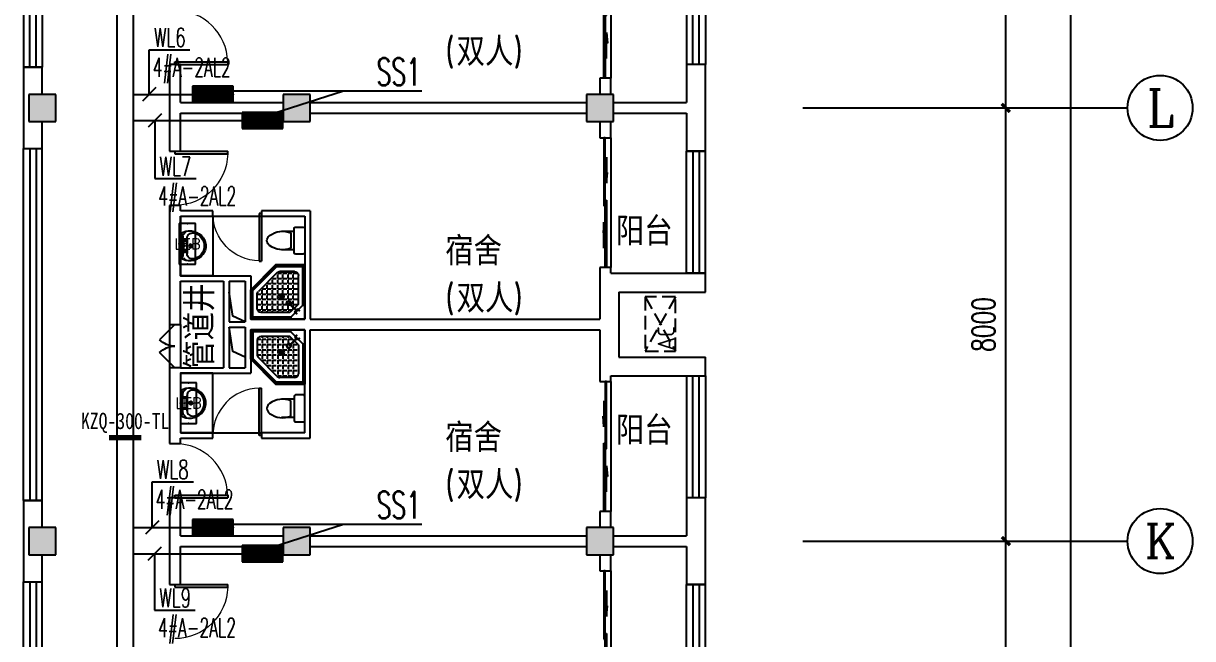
# Model space of a CAD drawing. Extents: x 1725663 to 4653551, y -550461 to 248782.
# Drawn here: x 2154850 to 2176450, y -205471 to -194111 of the extents above; entities that cross this region are included whole.
import ezdxf
from ezdxf.enums import TextEntityAlignment as Align

# ---------------------------------------------------------------- set-up
doc = ezdxf.new("R2010")
doc.units = 0
doc.header["$LTSCALE"] = 1000
doc.linetypes.add('DASH', pattern=[0.35, 0.25, -0.1])
for name, color, linetype in [('0-底图', 7, 'Continuous'), ('AXIS', 3, 'Continuous'), ('AXIS_TEXT', 7, 'Continuous'), ('CABLETRAY', 4, 'Continuous'), ('CLAYER', 7, 'Continuous'), ('COLUMN', 255, 'Continuous'), ('DIM-照明', 3, 'Continuous'), ('DIM-箱柜', 7, 'Continuous'), ('DOOR_FIRE', 4, 'Continuous'), ('EQUIP-箱柜', 3, 'Continuous'), ('PUB_HATCH', 8, 'Continuous'), ('PUB_TEXT', 7, 'Continuous'), ('TEL_TEXT', 7, 'Continuous'), ('WALL', 2, 'Continuous'), ('WINDOW', 4, 'Continuous'), ('WIRE-照明', 6, 'Continuous'), ('抗震支吊架', 2, 'Continuous'), ('洁具', 213, 'Continuous'), ('空调外机', 211, 'Continuous')]:
    doc.layers.add(name, color=color, linetype=linetype)
doc.styles.add('_TCH_AXIS', font='COMPLEX', dxfattribs={"bigfont": 'GBCBIG'})
doc.styles.add('_TEL_DIM', font='SIMPLEX', dxfattribs={"width": 0.8, "height": 3.5, "bigfont": 'HZTXT'})
doc.styles.add('A_DIM_T3', font='SIMPLEX', dxfattribs={"width": 0.7, "bigfont": 'HZ'})
doc.styles.add('COMPLEX', font='COMPLEX')
doc.styles.add('kzcad', font='', dxfattribs={"width": 0.8})
doc.styles.get("Standard").update_dxf_attribs({"font": 'geniso.shx', "bigfont": 'hztxt.shx'})
doc.styles.get('kzcad').set_extended_font_data('SimSun')
doc.dimstyles.new('_TCH_ARCH&&150', dxfattribs={"dimtxt": 420, "dimasz": 150, "dimexe": 375, "dimexo": 450, "dimgap": 202.5, "dimtad": 1, "dimdec": 0, "dimzin": 0, "dimdsep": 46, "dimtxsty": 'A_DIM_T3', "dimblk": 'ARCHTICK', "dimcen": 0.09, "dimclrt": 7, "dimazin": 2, "dimtfac": 1, "dimtdec": 0, "dimtix": 1, "dimtmove": 2, "dimatfit": 3, "dimfxl": 150, "dimtolj": 1, "dimtzin": 0, "dimarcsym": 0})

# ---------------------------------------------------------------- blocks, each defined once
blk = doc.blocks.new('*X490')
at = {"color": 0}
for p, q in [((-250, 33), (-83, 200)), ((-250, 68), (-118, 200)), ((-250, 104), (-154, 200)), ((-250, 139), (-189, 200)), ((-250, 174), (-224, 200)), ((-247, 0), (-47, 200)), ((-212, 0), (-12, 200)), ((-177, 0), (23, 200)), ((-141, 0), (59, 200)), ((-106, 0), (94, 200)), ((-71, 0), (129, 200)), ((-35, 0), (165, 200)), ((0, 0), (200, 200)), ((35, 0), (235, 200)), ((71, 0), (250, 179)), ((106, 0), (250, 144)), ((141, 0), (250, 109)), ((177, 0), (250, 73)), ((212, 0), (250, 38)), ((247, 0), (250, 3))]:
    blk.add_line(p, q, dxfattribs=at)
blk = doc.blocks.new('$equip$00002943')
for p, q in [((-0.75, 0.6), (-0.75, 0)), ((0.75, 0.6), (-0.75, 0.6)), ((0.75, 0), (0.75, 0.6)), ((-0.75, 0), (0.75, 0))]:
    blk.add_line(p, q)
for points, const_width in [([(-0.75, 0.3), (0.75, 0.3)], 0.6), ([(-0.75, 0.6), (-0.75, 0), (0.75, 0), (0.75, 0.6), (-0.75, 0.6), (-0.75, 0)], 0.02)]:
    blk.add_lwpolyline(points, dxfattribs=dict(const_width=const_width))
for p in [(0, 0.6), (-0.75, 0.3), (0, 0), (0.75, 0.3)]:
    blk.add_point(p)
at = {"xscale": 0.00300000000061118, "yscale": 0.00300000000061118, "zscale": 0.00300000000061118}
blk.add_blockref('*X490', (0, 0), dxfattribs=at)
at = {"color": 7, "style": '_TEL_DIM', "flags": 1}
for tag in ['A', 'REMARK']:
    blk.add_attdef(tag, text='', height=0.00002, dxfattribs=at).set_placement((0, 0), align=Align.MIDDLE_CENTER)
blk = doc.blocks.new('$equip$00002908')
for p, q in [((0.75, 0.6), (-0.75, 0.6)), ((-0.75, 0.6), (-0.75, 0)), ((0.75, 0), (0.75, 0.6)), ((-0.75, 0), (0.75, 0))]:
    blk.add_line(p, q)
at = {"const_width": 0.04}
blk.add_lwpolyline([(-0.75, 0.6), (-0.75, 0), (0.75, 0), (0.75, 0.6), (-0.75, 0.6), (-0.75, 0)], dxfattribs=at)
for p in [(0, 0.6), (-0.75, 0.3), (0, 0), (0.75, 0.3)]:
    blk.add_point(p)
at = {"color": 7, "style": '_TEL_DIM'}
blk.add_attdef('$TEXT$', text='', height=0.4, dxfattribs=at).set_placement((0, 0.3), align=Align.MIDDLE_CENTER)
at = {"color": 7, "style": '_TEL_DIM', "flags": 1}
for tag in ['A', 'REMARK']:
    blk.add_attdef(tag, text='', height=0.00002, dxfattribs=at).set_placement((0, 0), align=Align.MIDDLE_CENTER)
blk = doc.blocks.new('_ArchTick')
at = {"color": 0, "linetype": 'ByBlock', "const_width": 0.4}
blk.add_lwpolyline([(-0.5, -0.5), (0.5, 0.5)], dxfattribs=at)
blk = doc.blocks.new('*D874')
at = {"layer": 'AXIS', "color": 0, "lineweight": -2, "transparency": 16777216}
for p, q in [((1606457, -86738), (1611332, -86738)), ((1610957, -166338), (1610957, -86738)), ((1606457, -166338), (1611332, -166338))]:
    blk.add_line(p, q, dxfattribs=at)
at = {"layer": 'Defpoints', "color": 0, "transparency": 16777216}
for p in [(1606007, -86738), (1610957, -86738), (1606007, -166338)]:
    blk.add_point(p, dxfattribs=at)
at = {"layer": 'AXIS', "color": 0, "lineweight": -2, "transparency": 16777216, "xscale": 150, "yscale": 150, "zscale": 150}
for p, rotation in [((1610957, -86738), 90), ((1610957, -166338), 270)]:
    blk.add_blockref('_ArchTick', p, dxfattribs=dict(at, rotation=rotation))
at = {"layer": 'AXIS', "color": 7, "transparency": 16777216, "insert": (1610544, -126538), "char_height": 420, "attachment_point": 5, "rotation": 90, "style": 'A_DIM_T3'}
blk.add_mtext('\\A1;79600', dxfattribs=at)
blk = doc.blocks.new('*D882')
at = {"layer": 'AXIS', "color": 0, "lineweight": -2, "transparency": 16777216}
for p, q in [((1606457, -122538), (1610132, -122538)), ((1609757, -130538), (1609757, -122538)), ((1606457, -130538), (1610132, -130538))]:
    blk.add_line(p, q, dxfattribs=at)
at = {"layer": 'Defpoints', "color": 0, "transparency": 16777216}
for p in [(1606007, -122538), (1609757, -122538), (1606007, -130538)]:
    blk.add_point(p, dxfattribs=at)
at = {"layer": 'AXIS', "color": 0, "lineweight": -2, "transparency": 16777216, "xscale": 150, "yscale": 150, "zscale": 150}
for p, rotation in [((1609757, -122538), 90), ((1609757, -130538), 270)]:
    blk.add_blockref('_ArchTick', p, dxfattribs=dict(at, rotation=rotation))
at = {"layer": 'AXIS', "color": 7, "transparency": 16777216, "insert": (1609344, -126538), "char_height": 420, "attachment_point": 5, "rotation": 90, "style": 'A_DIM_T3'}
blk.add_mtext('\\A1;8000', dxfattribs=at)
blk = doc.blocks.new('*D883')
at = {"layer": 'AXIS', "color": 0, "lineweight": -2, "transparency": 16777216}
for p, q in [((1606457, -114538), (1610132, -114538)), ((1609757, -122538), (1609757, -114538)), ((1606457, -122538), (1610132, -122538))]:
    blk.add_line(p, q, dxfattribs=at)
at = {"layer": 'Defpoints', "color": 0, "transparency": 16777216}
for p in [(1606007, -114538), (1609757, -114538), (1606007, -122538)]:
    blk.add_point(p, dxfattribs=at)
at = {"layer": 'AXIS', "color": 0, "lineweight": -2, "transparency": 16777216, "xscale": 150, "yscale": 150, "zscale": 150}
for p, rotation in [((1609757, -114538), 90), ((1609757, -122538), 270)]:
    blk.add_blockref('_ArchTick', p, dxfattribs=dict(at, rotation=rotation))
at = {"layer": 'AXIS', "color": 7, "transparency": 16777216, "insert": (1609344, -118538), "char_height": 420, "attachment_point": 5, "rotation": 90, "style": 'A_DIM_T3'}
blk.add_mtext('\\A1;8000', dxfattribs=at)
blk = doc.blocks.new('*D884')
at = {"layer": 'AXIS', "color": 0, "lineweight": -2, "transparency": 16777216}
for p, q in [((1606457, -106538), (1610132, -106538)), ((1609757, -114538), (1609757, -106538)), ((1606457, -114538), (1610132, -114538))]:
    blk.add_line(p, q, dxfattribs=at)
at = {"layer": 'Defpoints', "color": 0, "transparency": 16777216}
for p in [(1606007, -106538), (1609757, -106538), (1606007, -114538)]:
    blk.add_point(p, dxfattribs=at)
at = {"layer": 'AXIS', "color": 0, "lineweight": -2, "transparency": 16777216, "xscale": 150, "yscale": 150, "zscale": 150}
for p, rotation in [((1609757, -106538), 90), ((1609757, -114538), 270)]:
    blk.add_blockref('_ArchTick', p, dxfattribs=dict(at, rotation=rotation))
at = {"layer": 'AXIS', "color": 7, "transparency": 16777216, "insert": (1609344, -110538), "char_height": 420, "attachment_point": 5, "rotation": 90, "style": 'A_DIM_T3'}
blk.add_mtext('\\A1;8000', dxfattribs=at)
blk = doc.blocks.new('*D938')
at = {"layer": 'AXIS', "color": 0, "lineweight": -2, "transparency": 16777216}
for p, q in [((1606457, -86738), (1611332, -86738)), ((1610957, -166338), (1610957, -86738)), ((1606457, -166338), (1611332, -166338))]:
    blk.add_line(p, q, dxfattribs=at)
at = {"layer": 'Defpoints', "color": 0, "transparency": 16777216}
for p in [(1606007, -86738), (1610957, -86738), (1606007, -166338)]:
    blk.add_point(p, dxfattribs=at)
at = {"layer": 'AXIS', "color": 0, "lineweight": -2, "transparency": 16777216, "xscale": 150, "yscale": 150, "zscale": 150}
for p, rotation in [((1610957, -86738), 90), ((1610957, -166338), 270)]:
    blk.add_blockref('_ArchTick', p, dxfattribs=dict(at, rotation=rotation))
at = {"layer": 'AXIS', "color": 7, "transparency": 16777216, "insert": (1610544, -126538), "char_height": 420, "attachment_point": 5, "rotation": 90, "style": 'A_DIM_T3'}
blk.add_mtext('\\A1;79600', dxfattribs=at)
blk = doc.blocks.new('*D946')
at = {"layer": 'AXIS', "color": 0, "lineweight": -2, "transparency": 16777216}
for p, q in [((1606457, -122538), (1610132, -122538)), ((1609757, -130538), (1609757, -122538)), ((1606457, -130538), (1610132, -130538))]:
    blk.add_line(p, q, dxfattribs=at)
at = {"layer": 'Defpoints', "color": 0, "transparency": 16777216}
for p in [(1606007, -122538), (1609757, -122538), (1606007, -130538)]:
    blk.add_point(p, dxfattribs=at)
at = {"layer": 'AXIS', "color": 0, "lineweight": -2, "transparency": 16777216, "xscale": 150, "yscale": 150, "zscale": 150}
for p, rotation in [((1609757, -122538), 90), ((1609757, -130538), 270)]:
    blk.add_blockref('_ArchTick', p, dxfattribs=dict(at, rotation=rotation))
at = {"layer": 'AXIS', "color": 7, "transparency": 16777216, "insert": (1609344, -126538), "char_height": 420, "attachment_point": 5, "rotation": 90, "style": 'A_DIM_T3'}
blk.add_mtext('\\A1;8000', dxfattribs=at)
blk = doc.blocks.new('*D947')
at = {"layer": 'AXIS', "color": 0, "lineweight": -2, "transparency": 16777216}
for p, q in [((1606457, -114538), (1610132, -114538)), ((1609757, -122538), (1609757, -114538)), ((1606457, -122538), (1610132, -122538))]:
    blk.add_line(p, q, dxfattribs=at)
at = {"layer": 'Defpoints', "color": 0, "transparency": 16777216}
for p in [(1606007, -114538), (1609757, -114538), (1606007, -122538)]:
    blk.add_point(p, dxfattribs=at)
at = {"layer": 'AXIS', "color": 0, "lineweight": -2, "transparency": 16777216, "xscale": 150, "yscale": 150, "zscale": 150}
for p, rotation in [((1609757, -114538), 90), ((1609757, -122538), 270)]:
    blk.add_blockref('_ArchTick', p, dxfattribs=dict(at, rotation=rotation))
at = {"layer": 'AXIS', "color": 7, "transparency": 16777216, "insert": (1609344, -118538), "char_height": 420, "attachment_point": 5, "rotation": 90, "style": 'A_DIM_T3'}
blk.add_mtext('\\A1;8000', dxfattribs=at)
blk = doc.blocks.new('*D948')
at = {"layer": 'AXIS', "color": 0, "lineweight": -2, "transparency": 16777216}
for p, q in [((1606457, -106538), (1610132, -106538)), ((1609757, -114538), (1609757, -106538)), ((1606457, -114538), (1610132, -114538))]:
    blk.add_line(p, q, dxfattribs=at)
at = {"layer": 'Defpoints', "color": 0, "transparency": 16777216}
for p in [(1606007, -106538), (1609757, -106538), (1606007, -114538)]:
    blk.add_point(p, dxfattribs=at)
at = {"layer": 'AXIS', "color": 0, "lineweight": -2, "transparency": 16777216, "xscale": 150, "yscale": 150, "zscale": 150}
for p, rotation in [((1609757, -106538), 90), ((1609757, -114538), 270)]:
    blk.add_blockref('_ArchTick', p, dxfattribs=dict(at, rotation=rotation))
at = {"layer": 'AXIS', "color": 7, "transparency": 16777216, "insert": (1609344, -110538), "char_height": 420, "attachment_point": 5, "rotation": 90, "style": 'A_DIM_T3'}
blk.add_mtext('\\A1;8000', dxfattribs=at)
blk = doc.blocks.new('_AXISO')
blk.add_circle((0, 0), 0.5)
at = {"layer": 'AXIS_TEXT', "style": 'COMPLEX', "width": 1.041667}
blk.add_attdef('A', text='', height=0.56, dxfattribs=at).set_placement((-0.25, -0.28), (0.25, -0.28), align=Align.FIT)
blk = doc.blocks.new('*D1002')
at = {"layer": 'AXIS', "color": 0, "lineweight": -2, "transparency": 16777216}
for p, q in [((1606457, -86738), (1611332, -86738)), ((1610957, -166338), (1610957, -86738)), ((1606457, -166338), (1611332, -166338))]:
    blk.add_line(p, q, dxfattribs=at)
at = {"layer": 'Defpoints', "color": 0, "transparency": 16777216}
for p in [(1606007, -86738), (1610957, -86738), (1606007, -166338)]:
    blk.add_point(p, dxfattribs=at)
at = {"layer": 'AXIS', "color": 0, "lineweight": -2, "transparency": 16777216, "xscale": 150, "yscale": 150, "zscale": 150}
for p, rotation in [((1610957, -86738), 90), ((1610957, -166338), 270)]:
    blk.add_blockref('_ArchTick', p, dxfattribs=dict(at, rotation=rotation))
at = {"layer": 'AXIS', "color": 7, "transparency": 16777216, "insert": (1610544, -126538), "char_height": 420, "attachment_point": 5, "rotation": 90, "style": 'A_DIM_T3'}
blk.add_mtext('\\A1;79600', dxfattribs=at)
blk = doc.blocks.new('*D1010')
at = {"layer": 'AXIS', "color": 0, "lineweight": -2, "transparency": 16777216}
for p, q in [((1606457, -122538), (1610132, -122538)), ((1609757, -130538), (1609757, -122538)), ((1606457, -130538), (1610132, -130538))]:
    blk.add_line(p, q, dxfattribs=at)
at = {"layer": 'Defpoints', "color": 0, "transparency": 16777216}
for p in [(1606007, -122538), (1609757, -122538), (1606007, -130538)]:
    blk.add_point(p, dxfattribs=at)
at = {"layer": 'AXIS', "color": 0, "lineweight": -2, "transparency": 16777216, "xscale": 150, "yscale": 150, "zscale": 150}
for p, rotation in [((1609757, -122538), 90), ((1609757, -130538), 270)]:
    blk.add_blockref('_ArchTick', p, dxfattribs=dict(at, rotation=rotation))
at = {"layer": 'AXIS', "color": 7, "transparency": 16777216, "insert": (1609344, -126538), "char_height": 420, "attachment_point": 5, "rotation": 90, "style": 'A_DIM_T3'}
blk.add_mtext('\\A1;8000', dxfattribs=at)
blk = doc.blocks.new('*D1011')
at = {"layer": 'AXIS', "color": 0, "lineweight": -2, "transparency": 16777216}
for p, q in [((1606457, -114538), (1610132, -114538)), ((1609757, -122538), (1609757, -114538)), ((1606457, -122538), (1610132, -122538))]:
    blk.add_line(p, q, dxfattribs=at)
at = {"layer": 'Defpoints', "color": 0, "transparency": 16777216}
for p in [(1606007, -114538), (1609757, -114538), (1606007, -122538)]:
    blk.add_point(p, dxfattribs=at)
at = {"layer": 'AXIS', "color": 0, "lineweight": -2, "transparency": 16777216, "xscale": 150, "yscale": 150, "zscale": 150}
for p, rotation in [((1609757, -114538), 90), ((1609757, -122538), 270)]:
    blk.add_blockref('_ArchTick', p, dxfattribs=dict(at, rotation=rotation))
at = {"layer": 'AXIS', "color": 7, "transparency": 16777216, "insert": (1609344, -118538), "char_height": 420, "attachment_point": 5, "rotation": 90, "style": 'A_DIM_T3'}
blk.add_mtext('\\A1;8000', dxfattribs=at)
blk = doc.blocks.new('*D1012')
at = {"layer": 'AXIS', "color": 0, "lineweight": -2, "transparency": 16777216}
for p, q in [((1606457, -106538), (1610132, -106538)), ((1609757, -114538), (1609757, -106538)), ((1606457, -114538), (1610132, -114538))]:
    blk.add_line(p, q, dxfattribs=at)
at = {"layer": 'Defpoints', "color": 0, "transparency": 16777216}
for p in [(1606007, -106538), (1609757, -106538), (1606007, -114538)]:
    blk.add_point(p, dxfattribs=at)
at = {"layer": 'AXIS', "color": 0, "lineweight": -2, "transparency": 16777216, "xscale": 150, "yscale": 150, "zscale": 150}
for p, rotation in [((1609757, -106538), 90), ((1609757, -114538), 270)]:
    blk.add_blockref('_ArchTick', p, dxfattribs=dict(at, rotation=rotation))
at = {"layer": 'AXIS', "color": 7, "transparency": 16777216, "insert": (1609344, -110538), "char_height": 420, "attachment_point": 5, "rotation": 90, "style": 'A_DIM_T3'}
blk.add_mtext('\\A1;8000', dxfattribs=at)
blk = doc.blocks.new('1F平面-CAD导入_dwg_Drawing4_t3_dwg_$plan$00001613-474159-1F-927810-1F')
at = {"layer": '洁具'}
for p, q in [((-30, 250), (-170, 250)), ((-200, 170), (-430, 170)), ((-260, -140), (-260, 140)), ((-200, -170), (-200, -220)), ((-170, -250), (-30, -250))]:
    blk.add_line(p, q, dxfattribs=at)
for points in [[(-200, 220), (-200, 170), (-200, -170), (-430, -170)], [(0, -220), (0, 220)]]:
    blk.add_lwpolyline(points, dxfattribs=at)
for centre, radius, start, end in [((-170, 220), 30, 90, 180), ((-30, 220), 30, 0, 90), ((-590, 0), 110, 123.4509, 236.5491), ((-413, -227), 398, 67.4505, 126.6381), ((-413, 227), 398, 233.3619, 292.5495), ((-170, -220), 30, 180, 270), ((-30, -220), 30, 270, 0)]:
    blk.add_arc(centre, radius, start, end, dxfattribs=at)
blk = doc.blocks.new('$lvtry$00000169')
at = {"color": 0}
for p, q in [((259, -36), (259, 0)), ((259, -36), (36, -259)), ((276, -120), (120, -276)), ((144, -151), (291, -298)), ((151, -144), (298, -291)), ((183, -213), (205, -213)), ((220, -213), (243, -213)), ((259, -24), (976, -24)), ((259, -36), (964, -36)), ((270, -213), (270, -143)), ((270, -213), (340, -213)), ((276, -120), (808, -120)), ((366, -213), (366, -143)), ((366, -213), (436, -213)), ((462, -213), (462, -143)), ((462, -213), (532, -213)), ((558, -213), (558, -143)), ((558, -213), (628, -213)), ((655, -213), (655, -143)), ((655, -213), (725, -213)), ((751, -213), (751, -143)), ((751, -213), (821, -213)), ((847, -213), (847, -143)), ((847, -213), (880, -213)), ((880, -192), (880, -460)), ((964, -36), (976, -24)), ((964, -36), (964, -525)), ((976, -24), (976, -530)), ((36, -259), (0, -259)), ((24, -259), (24, -976)), ((36, -259), (36, -964)), ((120, -276), (120, -808)), ((120, -309), (147, -309)), ((120, -405), (147, -405)), ((173, -309), (173, -239)), ((173, -309), (243, -309)), ((173, -405), (173, -335)), ((173, -405), (243, -405)), ((173, -501), (173, -431)), ((270, -263), (270, -239)), ((270, -405), (270, -335)), ((270, -405), (340, -405)), ((270, -501), (270, -431)), ((334, -309), (340, -309)), ((366, -309), (366, -239)), ((366, -309), (436, -309)), ((366, -405), (366, -335)), ((366, -405), (379, -405)), ((366, -501), (366, -431)), ((462, -309), (462, -239)), ((462, -309), (532, -309)), ((462, -405), (462, -335)), ((462, -405), (532, -405)), ((462, -501), (462, -431)), ((558, -309), (558, -239)), ((558, -309), (628, -309)), ((558, -405), (558, -335)), ((558, -405), (628, -405)), ((558, -501), (558, -431)), ((655, -309), (655, -239)), ((655, -309), (725, -309)), ((655, -405), (655, -335)), ((655, -405), (725, -405)), ((655, -501), (655, -431)), ((751, -309), (751, -239)), ((751, -309), (821, -309)), ((751, -405), (751, -335)), ((751, -405), (821, -405)), ((751, -501), (751, -431)), ((847, -309), (847, -239)), ((847, -309), (880, -309)), ((847, -405), (847, -335)), ((847, -405), (880, -405)), ((847, -501), (847, -431)), ((120, -501), (147, -501)), ((120, -598), (147, -598)), ((173, -501), (243, -501)), ((173, -598), (173, -528)), ((173, -598), (243, -598)), ((173, -694), (173, -624)), ((270, -501), (340, -501)), ((270, -598), (270, -528)), ((270, -598), (340, -598)), ((270, -694), (270, -624)), ((366, -501), (436, -501)), ((366, -598), (366, -528)), ((366, -598), (436, -598)), ((366, -694), (366, -624)), ((462, -501), (532, -501)), ((462, -598), (462, -528)), ((462, -598), (532, -598)), ((462, -694), (462, -624)), ((859, -511), (511, -859)), ((964, -525), (525, -964)), ((976, -530), (530, -976)), ((558, -501), (628, -501)), ((558, -598), (558, -528)), ((558, -598), (628, -598)), ((558, -694), (558, -624)), ((655, -501), (725, -501)), ((655, -598), (655, -528)), ((655, -598), (725, -598)), ((655, -694), (655, -624)), ((751, -501), (821, -501)), ((751, -598), (751, -528)), ((751, -598), (773, -598)), ((847, -501), (867, -501)), ((964, -525), (976, -530)), ((120, -694), (147, -694)), ((120, -790), (147, -790)), ((173, -694), (243, -694)), ((173, -790), (173, -720)), ((173, -790), (243, -790)), ((173, -878), (173, -816)), ((270, -694), (340, -694)), ((270, -790), (270, -720)), ((270, -790), (340, -790)), ((270, -880), (270, -816)), ((366, -694), (436, -694)), ((366, -790), (366, -720)), ((366, -790), (436, -790)), ((366, -880), (366, -816)), ((462, -694), (532, -694)), ((462, -790), (462, -720)), ((462, -790), (532, -790)), ((462, -880), (462, -816)), ((558, -694), (628, -694)), ((558, -790), (558, -720)), ((558, -790), (580, -790)), ((655, -694), (676, -694)), ((36, -964), (24, -976)), ((24, -976), (530, -976)), ((36, -964), (525, -964)), ((192, -880), (460, -880)), ((525, -964), (530, -976))]:
    blk.add_line(p, q, dxfattribs=at)
blk.add_lwpolyline([(0, 0), (0, -1000), (540, -1000), (1000, -540), (1000, 0)], close=True)
for points in [[(0, 0), (0, -1000)], [(0, 0), (1000, 0)], [(1000, 0), (1000, -540)], [(136, -190), (148, -178), (132, -162), (121, -174)], [(190, -136), (178, -148), (162, -132), (174, -121)], [(1000, -540), (540, -1000)], [(0, -1000), (540, -1000)]]:
    blk.add_lwpolyline(points, close=True, dxfattribs=at)
for radius in [43.8, 31.1]:
    blk.add_circle((416, -428), radius, dxfattribs=at)
for centre, radius, start, end in [((808, -192), 72, 0, 90), ((296, -296), 40.6, 142.583, 128.4197), ((296, -296), 28.6, 145.828, 125.6599), ((808, -460), 72, 315, 0), ((192, -808), 72, 180, 270), ((460, -808), 72, 270, 315)]:
    blk.add_arc(centre, radius, start, end, dxfattribs=at)
for p in [(103, -156, 0), (156, -102, 0), (416, -428, 0)]:
    blk.add_point(p, dxfattribs=at)
blk = doc.blocks.new('$lvtry$00000178')
at = {"color": 0}
for p, q in [((-238, 0), (238, 0)), ((-214, -36), (-272, -91)), ((-180, -23), (180, -23)), ((-142, -105), (140, -105)), ((140, -105), (-142, -105)), ((216, -37), (268, -91))]:
    blk.add_line(p, q, dxfattribs=at)
blk.add_lwpolyline([(-104, -430, 0.224698), (110, -425, 0.348046), (269, -79), (239, 0), (-241, 0), (-271, -79, 0.356844)], format="xyb", close=True, dxfattribs=at)
for centre, radius in [((-100, -65), 16.3), ((1, -172), 31.6), ((100, -65), 16.3)]:
    blk.add_circle(centre, radius, dxfattribs=at)
at = {"color": 0, "lineweight": 13}
blk.add_circle((1, -172), 23, dxfattribs=at)
at = {"color": 0}
for centre, radius, start, end in [((-142, -205), 100, 90, 190.5602), ((-180, -73), 50, 90, 133.181), ((140, -205), 100, 349.4398, 90), ((180, -73), 50, 44.5607, 90), ((-1, -179), 243, 190.5602, 349.4398)]:
    blk.add_arc(centre, radius, start, end, dxfattribs=at)
for p in [(0, -65), (1, -172)]:
    blk.add_point(p, dxfattribs=at)
blk = doc.blocks.new('A$C70365C93')
at = {"layer": '洁具'}
blk.add_lwpolyline([(-1900, 2300), (-1900, 1700), (-800, 1700), (-800, 2300)], close=True, dxfattribs=at)
blk.add_blockref('$lvtry$00000178', (-1350, 2280), dxfattribs=at)
at = {"layer": '洁具', "rotation": 180}
blk.add_blockref('$lvtry$00000169', (0, 0), dxfattribs=at)
at = {"layer": '洁具', "extrusion": (0, 0, -1), "xscale": -1, "zscale": -1, "rotation": 90}
blk.add_blockref('1F平面-CAD导入_dwg_Drawing4_t3_dwg_$plan$00001613-474159-1F-927810-1F', (1450, 0), dxfattribs=at)
blk = doc.blocks.new('A$Cf5a72a1b')
at = {"layer": '空调外机', "linetype": 'DASH'}
for p, q in [((1000, 563), (0, 0)), ((1000, 0), (0, 563))]:
    blk.add_line(p, q, dxfattribs=at)
blk.add_lwpolyline([(1000, 563), (0, 563), (0, 0), (1000, 0)], close=True, dxfattribs=at)
at = {"layer": 'PUB_TEXT'}
blk.add_text('AC', height=315, dxfattribs=at).set_placement((5, 18))
blk = doc.blocks.new('$TCHSYS$WIN2D')
for p, q in [((-0.5, 0.5), (0.5, 0.5)), ((-0.5, 0.5), (-0.5, -0.5)), ((0.5, 0.5), (0.5, -0.5)), ((0.5, 0.1667), (-0.5, 0.1667)), ((0.5, -0.1667), (-0.5, -0.1667)), ((-0.5, -0.5), (0.5, -0.5))]:
    blk.add_line(p, q)
blk = doc.blocks.new('$DorLib2D$00000131')
at = {"color": 0, "linetype": 'Continuous'}
for p, q in [((0.15, 0.125), (0.2319, 0.1973)), ((0.2319, 0.1973), (0.2319, 0.125)), ((-0.5, 0.125), (-0.5, 0)), ((0.0192, 0.125), (-0.5, 0.125)), ((0.0192, 0), (0.0192, 0.125)), ((0.35, 0.125), (0.15, 0.125)), ((-0.5, 0), (0.0192, 0)), ((-0.024, 0), (0.5, 0)), ((-0.024, -0.125), (-0.024, 0)), ((0.5, 0), (0.5, -0.125)), ((-0.35, -0.125), (-0.15, -0.125)), ((-0.2319, -0.1973), (-0.2319, -0.125)), ((-0.15, -0.125), (-0.2319, -0.1973)), ((0.5, -0.125), (-0.024, -0.125))]:
    blk.add_line(p, q, dxfattribs=at)
blk = doc.blocks.new('$WINLIB2D$00000001')
at = {"color": 0}
for points in [[(-0.5, 0.5), (-0.5, -0.5)], [(-0.5, 0.5), (0.5, 0.5)], [(0.5, -0.5), (0.5, 0.5)], [(0.5, 0.1667), (-0.5, 0.1667)], [(0.5, -0.1667), (-0.5, -0.1667)], [(-0.5, -0.5), (0.5, -0.5)]]:
    blk.add_lwpolyline(points, dxfattribs=at)
blk = doc.blocks.new('$DorLib2D$00000116')
at = {"color": 0}
for p, q in [((-0.5, 0), (-0.146, 0.354)), ((0.5, 0), (0.146, 0.354))]:
    blk.add_line(p, q, dxfattribs=at)
for centre, start, end in [((-0.5, 0), 0, 45), ((0.5, 0), 135, 180)]:
    blk.add_arc(centre, 0.5, start, end, dxfattribs=at)
blk = doc.blocks.new('$DorLib2D$00000001')
for p, q in [((0.45, 0.975), (0.5, 0.975)), ((0.45, 0), (0.45, 0.975)), ((0.5, 0), (0.5, 0.975)), ((0.5, 0), (0.45, 0))]:
    blk.add_line(p, q)
at = {"lineweight": 13}
blk.add_arc((0.475, 0), 0.975, 91.4693, 180, dxfattribs=at)
blk = doc.blocks.new('ghgd')
at = {"layer": 'PUB_HATCH'}
for points in [[(1591707, -114287.8), (1591707, -114787.8), (1592207, -114787.8), (1592207, -114287.8)], [(1596407, -114287.8), (1596407, -114787.8), (1596907, -114787.8), (1596907, -114287.8)], [(1602007, -114287.8), (1602007, -114787.8), (1602507, -114787.8), (1602507, -114287.8)], [(1591707, -122287.8), (1591707, -122787.8), (1592207, -122787.8), (1592207, -122287.8)], [(1596407, -122287.8), (1596407, -122787.8), (1596907, -122787.8), (1596907, -122287.8)], [(1602007, -122287.8), (1602007, -122787.8), (1602507, -122787.8), (1602507, -122287.8)]]:
    blk.add_hatch(color=256, dxfattribs=at).paths.add_polyline_path(points)
for points in [[(1595707, -118487.8), (1595476.7, -118384.2), (1595407, -117937.8)], [(1595707, -119137.8), (1595476.7, -119034.2), (1595407, -118587.8)]]:
    blk.add_lwpolyline(points)
at = {"layer": 'AXIS'}
for p, q in [((1606007, -114537.8), (1612007, -114537.8)), ((1606007, -122537.8), (1612007, -122537.8))]:
    blk.add_line(p, q, dxfattribs=at)
at = {"layer": 'COLUMN'}
for p, q in [((1591707, -114287.8), (1591707, -114787.8)), ((1592207, -114287.8), (1591707, -114287.8)), ((1592207, -114787.8), (1592207, -114287.8)), ((1596407, -114287.8), (1596407, -114787.8)), ((1596907, -114287.8), (1596407, -114287.8)), ((1596907, -114787.8), (1596907, -114287.8)), ((1602007, -114287.8), (1602007, -114787.8)), ((1602507, -114287.8), (1602007, -114287.8)), ((1602507, -114787.8), (1602507, -114287.8)), ((1591707, -114787.8), (1592207, -114787.8)), ((1596407, -114787.8), (1596907, -114787.8)), ((1602007, -114787.8), (1602507, -114787.8)), ((1591707, -122287.8), (1591707, -122787.8)), ((1592207, -122287.8), (1591707, -122287.8)), ((1592207, -122787.8), (1592207, -122287.8)), ((1596407, -122287.8), (1596407, -122787.8)), ((1596907, -122287.8), (1596407, -122287.8)), ((1596907, -122787.8), (1596907, -122287.8)), ((1602007, -122287.8), (1602007, -122787.8)), ((1602507, -122287.8), (1602007, -122287.8)), ((1602507, -122787.8), (1602507, -122287.8)), ((1591707, -122787.8), (1592207, -122787.8)), ((1596407, -122787.8), (1596907, -122787.8)), ((1602007, -122787.8), (1602507, -122787.8))]:
    blk.add_line(p, q, dxfattribs=at)
at = {"layer": 'DOOR_FIRE'}
for p, q in [((1594307, -118537.8), (1594307, -119337.8)), ((1594507, -118537.8), (1594507, -119337.8))]:
    blk.add_line(p, q, dxfattribs=at)
at = {"layer": 'WALL'}
for p, q in [((1591957, -113787.8), (1591607, -113787.8)), ((1591607, -113787.8), (1591607, -114537.8)), ((1591957, -114287.8), (1591957, -113787.8)), ((1594507, -113737.8), (1594307, -113737.8)), ((1594307, -113737.8), (1594307, -114537.8)), ((1594507, -114437.8), (1594507, -113737.8)), ((1604207, -113737.8), (1603857, -113737.8)), ((1603857, -113737.8), (1603857, -114437.8)), ((1604207, -114537.8), (1604207, -113737.8)), ((1602457, -113987.8), (1602257, -113987.8)), ((1602257, -113987.8), (1602257, -114287.8)), ((1602457, -114287.8), (1602457, -113987.8)), ((1594507, -114437.8), (1596407, -114437.8)), ((1596907, -114437.8), (1602007, -114437.8)), ((1602507, -114437.8), (1603857, -114437.8)), ((1591607, -114537.8), (1591607, -115287.8)), ((1594307, -114537.8), (1594307, -115337.8)), ((1594507, -115337.8), (1594507, -114637.8)), ((1594507, -114637.8), (1596407, -114637.8)), ((1596907, -114637.8), (1602007, -114637.8)), ((1602507, -114637.8), (1603857, -114637.8)), ((1603857, -114637.8), (1603857, -115337.8)), ((1604207, -115337.8), (1604207, -114537.8)), ((1591957, -115287.8), (1591957, -114787.8)), ((1602257, -114787.8), (1602257, -115087.8)), ((1602457, -115087.8), (1602457, -114787.8)), ((1602257, -115087.8), (1602457, -115087.8)), ((1591607, -115287.8), (1591957, -115287.8)), ((1594307, -115337.8), (1594507, -115337.8)), ((1603857, -115337.8), (1604207, -115337.8)), ((1594507, -116337.8), (1594307, -116337.8)), ((1594307, -116337.8), (1594307, -116437.8)), ((1594507, -116437.8), (1594507, -116337.8)), ((1594307, -116437.8), (1594307, -117637.8)), ((1595107, -116437.8), (1594507, -116437.8)), ((1594507, -116537.8), (1594507, -117637.8)), ((1594507, -116537.8), (1595107, -116537.8)), ((1595107, -116537.8), (1595107, -116437.8)), ((1596907, -116437.8), (1596007, -116437.8)), ((1596007, -116437.8), (1596007, -116537.8)), ((1596007, -116537.8), (1596807, -116537.8)), ((1596807, -116537.8), (1596807, -118437.8)), ((1596907, -116437.8), (1596907, -118437.8)), ((1602457, -117487.8), (1602257, -117487.8)), ((1602257, -117487.8), (1602257, -117837.8)), ((1602457, -117587.8), (1602457, -117487.8)), ((1594307, -117637.8), (1594307, -118537.8)), ((1594507, -117637.8), (1595307, -117637.8)), ((1595307, -117637.8), (1595807, -117637.8)), ((1595807, -117637.8), (1595807, -118437.8)), ((1602457, -117587.8), (1603857, -117587.8)), ((1604207, -117587.8), (1603857, -117587.8)), ((1604207, -117937.8), (1604207, -117587.8)), ((1594507, -118537.8), (1594507, -117737.8)), ((1594507, -117737.8), (1595307, -117737.8)), ((1595307, -117737.8), (1595307, -118537.8)), ((1595407, -117737.8), (1595707, -117737.8)), ((1595407, -117737.8), (1595407, -118487.8)), ((1595707, -117737.8), (1595707, -118487.8)), ((1602257, -117837.8), (1602257, -118437.8)), ((1602607, -117937.8), (1602607, -118537.8)), ((1602607, -117937.8), (1604207, -117937.8)), ((1594307, -118537.8), (1594507, -118537.8)), ((1595307, -118537.8), (1595307, -119337.8)), ((1595407, -118487.8), (1595707, -118487.8)), ((1595807, -118437.8), (1596807, -118437.8)), ((1596907, -118437.8), (1602257, -118437.8)), ((1602607, -118537.8), (1602607, -119137.8)), ((1595407, -118587.8), (1595407, -119337.8)), ((1595407, -118587.8), (1595707, -118587.8)), ((1595707, -118587.8), (1595707, -119337.8)), ((1595807, -118637.8), (1595807, -119437.8)), ((1595807, -118637.8), (1596807, -118637.8)), ((1596807, -120537.8), (1596807, -118637.8)), ((1596907, -120637.8), (1596907, -118637.8)), ((1596907, -118637.8), (1602257, -118637.8)), ((1602257, -118637.8), (1602257, -119237.8)), ((1602607, -119137.8), (1604207, -119137.8)), ((1604207, -119487.8), (1604207, -119137.8)), ((1594507, -119337.8), (1594307, -119337.8)), ((1594307, -119337.8), (1594307, -119437.8)), ((1594307, -119437.8), (1594307, -120637.8)), ((1594507, -119337.8), (1595307, -119337.8)), ((1594507, -119437.8), (1594507, -120537.8)), ((1594507, -119437.8), (1595307, -119437.8)), ((1595307, -119437.8), (1595807, -119437.8)), ((1595407, -119337.8), (1595707, -119337.8)), ((1602257, -119237.8), (1602257, -119587.8)), ((1602257, -119587.8), (1602457, -119587.8)), ((1602457, -119587.8), (1602457, -119487.8)), ((1602457, -119487.8), (1603857, -119487.8)), ((1603857, -119487.8), (1604207, -119487.8)), ((1594307, -120637.8), (1594307, -120737.8)), ((1594307, -120737.8), (1594507, -120737.8)), ((1595107, -120537.8), (1594507, -120537.8)), ((1594507, -120637.8), (1595107, -120637.8)), ((1594507, -120737.8), (1594507, -120637.8)), ((1595107, -120637.8), (1595107, -120537.8)), ((1596807, -120537.8), (1596007, -120537.8)), ((1596007, -120537.8), (1596007, -120637.8)), ((1596007, -120637.8), (1596907, -120637.8)), ((1591957, -121787.8), (1591607, -121787.8)), ((1591607, -121787.8), (1591607, -122537.8)), ((1591957, -122287.8), (1591957, -121787.8)), ((1594507, -121737.8), (1594307, -121737.8)), ((1594307, -121737.8), (1594307, -122537.8)), ((1594507, -122437.8), (1594507, -121737.8)), ((1604207, -121737.8), (1603857, -121737.8)), ((1603857, -121737.8), (1603857, -122437.8)), ((1604207, -122537.8), (1604207, -121737.8)), ((1602457, -121987.8), (1602257, -121987.8)), ((1602257, -121987.8), (1602257, -122287.8)), ((1602457, -122287.8), (1602457, -121987.8)), ((1594507, -122437.8), (1596407, -122437.8)), ((1596907, -122437.8), (1602007, -122437.8)), ((1602507, -122437.8), (1603857, -122437.8)), ((1591607, -122537.8), (1591607, -123287.8)), ((1594307, -122537.8), (1594307, -123337.8)), ((1594507, -123337.8), (1594507, -122637.8)), ((1594507, -122637.8), (1596407, -122637.8)), ((1596907, -122637.8), (1602007, -122637.8)), ((1602507, -122637.8), (1603857, -122637.8)), ((1603857, -122637.8), (1603857, -123337.8)), ((1604207, -123337.8), (1604207, -122537.8)), ((1591957, -123287.8), (1591957, -122787.8)), ((1602257, -122787.8), (1602257, -123087.8)), ((1602457, -123087.8), (1602457, -122787.8)), ((1602257, -123087.8), (1602457, -123087.8)), ((1591607, -123287.8), (1591957, -123287.8)), ((1594307, -123337.8), (1594507, -123337.8)), ((1603857, -123337.8), (1604207, -123337.8))]:
    blk.add_line(p, q, dxfattribs=at)
at = {"layer": 'WINDOW'}
for p, q in [((1602457, -111587.8), (1602457, -113987.8)), ((1602457, -115087.8), (1602457, -117487.8)), ((1595107, -116537.8), (1596007, -116537.8)), ((1602457, -119587.8), (1602457, -121987.8)), ((1595107, -120537.8), (1596007, -120537.8)), ((1602457, -123087.8), (1602457, -125487.8))]:
    blk.add_line(p, q, dxfattribs=at)
at = {"xscale": -1, "rotation": 89.99999999992463}
blk.add_blockref('A$C70365C93', (1596807, -118437.8), dxfattribs=at)
for name, p, rotation in [('A$Cf5a72a1b', (1603655.1, -119029), 90), ('A$C70365C93', (1596807, -118637.8), 89.99999999999997)]:
    blk.add_blockref(name, p, dxfattribs=dict(rotation=rotation))
at = {"layer": 'AXIS'}
ref = blk.add_blockref('_AXISO', (1612607, -114537.8), dxfattribs=dict(at, xscale=1200, yscale=1200, zscale=1200))
ref.add_attrib('A', 'L', dxfattribs={"layer": 'AXIS_TEXT', "height": 683.5, "style": '_TCH_AXIS'}).set_placement((1612362.9, -114879.5), (1612851.1, -114879.5), align=Align.FIT)
ref = blk.add_blockref('_AXISO', (1612607, -122537.8), dxfattribs=dict(at, xscale=1200, yscale=1200, zscale=1200))
ref.add_attrib('A', 'K', dxfattribs={"layer": 'AXIS_TEXT', "height": 622.9, "style": '_TCH_AXIS'}).set_placement((1612325.2, -122849.2), (1612888.8, -122849.2), align=Align.FIT)
at = {"layer": 'DOOR_FIRE', "xscale": 800, "yscale": -800, "zscale": 200, "rotation": 269.9999999999852}
blk.add_blockref('$DorLib2D$00000116', (1594407, -118937.8), dxfattribs=at)
at = {"layer": 'WINDOW'}
for name, p, xscale, yscale, zscale, rotation in [('$TCHSYS$WIN2D', (1591782, -110537.8), 6500, -350, 6500, 269.9999999999716), ('$DorLib2D$00000131', (1602357, -112787.8), 2400, 200, 2400, 270), ('$WINLIB2D$00000001', (1604032, -112612.8), -2249.999999993481, 350, -2249.999999993481, 90), ('$DorLib2D$00000001', (1594407, -113237.8), 1000, 1000, 1000, 269.999999999993), ('$DorLib2D$00000131', (1602357, -116287.8), -2400, 200, -2400, 270), ('$TCHSYS$WIN2D', (1591782, -118537.8), -6500, -350, -6500, 269.9999999999716), ('$DorLib2D$00000001', (1594407, -115837.8), -1000, 1000, -1000, 270), ('$WINLIB2D$00000001', (1604032, -116462.8), 2249.999999993481, 350, 2249.999999993481, 90), ('$DorLib2D$00000131', (1602357, -120787.8), 2400, 200, 2400, 270), ('$WINLIB2D$00000001', (1604032, -120612.8), -2249.999999993481, 350, -2249.999999993481, 90), ('$DorLib2D$00000001', (1594407, -121237.8), 1000, 1000, 1000, 269.999999999993), ('$DorLib2D$00000131', (1602357, -124287.8), -2400, 200, -2400, 270), ('$TCHSYS$WIN2D', (1591782, -126537.8), -6500, -350, -6500, 269.9999999999716), ('$DorLib2D$00000001', (1594407, -123837.8), 1000, -1000, 1000, 89.99999999999298), ('$WINLIB2D$00000001', (1604032, -124462.8), 2249.999999993481, 350, 2249.999999993481, 90)]:
    blk.add_blockref(name, p, dxfattribs=dict(at, xscale=xscale, yscale=yscale, zscale=zscale, rotation=rotation))
at = {"layer": 'WINDOW', "xscale": 900, "zscale": 900}
for p, yscale in [((1595557, -116487.8), -900), ((1595557, -120587.8), 900)]:
    blk.add_blockref('$DorLib2D$00000001', p, dxfattribs=dict(at, yscale=yscale))
at = {"layer": 'CLAYER'}
blk.add_text('管道井', height=525, rotation=90, dxfattribs=at).set_placement((1595132.2, -119355.6))
at = {"layer": 'PUB_TEXT'}
for s, p in [(')', (1600659.2, -113763.2)), ('(', (1599399.2, -113763.2)), ('双人', (1599609.2, -113763.2)), ('阳台', (1602551.7, -117080)), ('宿舍', (1599399.2, -117445.7)), ('(', (1599399.2, -118317.8)), ('双人', (1599609.2, -118317.8)), (')', (1600659.2, -118317.8)), ('宿舍', (1599399.2, -120891.1)), ('阳台', (1602551.7, -120755.5)), ('(', (1599399.2, -121763.2)), ('双人', (1599609.2, -121763.2)), (')', (1600659.2, -121763.2))]:
    blk.add_text(s, height=525, dxfattribs=at).set_placement(p)
at = {"layer": 'AXIS'}
for p1, p2, distance, picture, middle in [((1606007, -166337.8), (1606007, -86737.8), -4950, '*D874', (1610544.5, -126537.8)), ((1606007, -166337.8), (1606007, -86737.8), -4950, '*D938', (1610544.5, -126537.8)), ((1606007, -166337.8), (1606007, -86737.8), -4950, '*D1002', (1610544.5, -126537.8)), ((1606007, -114537.8), (1606007, -106537.8), -3750, '*D884', (1609344.5, -110537.8)), ((1606007, -114537.8), (1606007, -106537.8), -3750, '*D948', (1609344.5, -110537.8)), ((1606007, -114537.8), (1606007, -106537.8), -3750, '*D1012', (1609344.5, -110537.8)), ((1606007, -122537.8), (1606007, -114537.8), -3750, '*D883', (1609344.5, -118537.8)), ((1606007, -122537.8), (1606007, -114537.8), -3750, '*D947', (1609344.5, -118537.8)), ((1606007, -122537.8), (1606007, -114537.8), -3750, '*D1011', (1609344.5, -118537.8)), ((1606007, -130537.8), (1606007, -122537.8), -3750, '*D882', (1609344.5, -126537.8)), ((1606007, -130537.8), (1606007, -122537.8), -3750, '*D946', (1609344.5, -126537.8)), ((1606007, -130537.8), (1606007, -122537.8), -3750, '*D1010', (1609344.5, -126537.8))]:
    dim = blk.add_aligned_dim(p1=p1, p2=p2, distance=distance, dimstyle='_TCH_ARCH&&150', dxfattribs=at)
    dim.commit()
    dim.dimension.update_dxf_attribs({"geometry": picture, "text_midpoint": middle})

msp = doc.modelspace()

# ---------------------------------------------------------------- linework, layer by layer
at = {"layer": 'CABLETRAY'}
for p, q in [((2156580, -236806), (2156580, -178248)), ((2156580, -236806), (2156580, -178248)), ((2156880, -178248), (2156880, -236806)), ((2156880, -178248), (2156880, -236806))]:
    msp.add_line(p, q, dxfattribs=at)
at = {"layer": 'DIM-照明'}
for p, q in [((2157300, -195297), (2157053, -195544)), ((2157300, -195297), (2157053, -195544)), ((2157403, -195780), (2157155, -196028)), ((2157403, -195780), (2157155, -196028)), ((2157353, -203297), (2157105, -203544)), ((2157353, -203297), (2157105, -203544)), ((2157397, -203780), (2157150, -204028)), ((2157397, -203780), (2157150, -204028))]:
    msp.add_line(p, q, dxfattribs=at)
for points in [[(2157176, -195421), (2157176, -194596)], [(2157176, -194596), (2157927, -194596)], [(2157176, -195421), (2157176, -194596)], [(2157176, -194596), (2157927, -194596)], [(2157279, -195904), (2157279, -196975)], [(2157279, -195904), (2157279, -196975)], [(2157279, -196975), (2158041, -196975)], [(2157279, -196975), (2158041, -196975)], [(2157229, -203421), (2157229, -202573)], [(2157229, -202573), (2157991, -202573)], [(2157229, -203421), (2157229, -202573)], [(2157229, -202573), (2157991, -202573)], [(2157273, -203904), (2157273, -204943)], [(2157273, -203904), (2157273, -204943)], [(2157273, -204943), (2158024, -204943)], [(2157273, -204943), (2158024, -204943)]]:
    msp.add_lwpolyline(points, dxfattribs=at)
at = {"layer": 'DIM-箱柜'}
for p, q in [((2158725, -195355), (2160765, -195355)), ((2158725, -195355), (2160765, -195355)), ((2159475, -195771), (2160765, -195355)), ((2159475, -195771), (2160765, -195355)), ((2160765, -195355), (2162209, -195355)), ((2160765, -195355), (2162209, -195355)), ((2158725, -203355), (2160765, -203355)), ((2158725, -203355), (2160765, -203355)), ((2159475, -203771), (2160765, -203355)), ((2159475, -203771), (2160765, -203355)), ((2160765, -203355), (2162209, -203355)), ((2160765, -203355), (2162209, -203355))]:
    msp.add_line(p, q, dxfattribs=at)
at = {"layer": 'WIRE-照明'}
for p, q in [((2156880, -195421), (2157975, -195421)), ((2156880, -195904), (2158892, -195904)), ((2156880, -203421), (2157975, -203421)), ((2156880, -203904), (2158892, -203904))]:
    msp.add_line(p, q, dxfattribs=at)
at = {"layer": '抗震支吊架', "color": 2, "const_width": 100}
msp.add_lwpolyline([(2156430, -201761), (2157030, -201761)], dxfattribs=at)

# ---------------------------------------------------------------- block references
at = {"layer": '0-底图'}
msp.add_blockref('ghgd', (563243, -81133), dxfattribs=at)
at = {"layer": 'EQUIP-箱柜', "xscale": 500, "yscale": 500, "zscale": 500}
for p in [(2158350, -195571), (2158350, -203571)]:
    msp.add_blockref('$equip$00002943', p, dxfattribs=at)
at = {"layer": 'EQUIP-箱柜', "xscale": 500, "yscale": 500, "zscale": 500, "rotation": 180}
for p in [(2159267, -195754), (2159267, -203754)]:
    msp.add_blockref('$equip$00002943', p, dxfattribs=at)
at = {"layer": 'EQUIP-箱柜'}
ref = msp.add_blockref('$equip$00002908', (2157730, -198180), dxfattribs=dict(at, xscale=500, yscale=500, zscale=500, rotation=270))
ref.add_attrib('$TEXT$', 'LEB', dxfattribs={"layer": '0', "color": 7, "height": 200, "style": '_TEL_DIM'}).set_placement((2157880, -198180), align=Align.MIDDLE_CENTER)
ref = msp.add_blockref('$equip$00002908', (2157750, -201121), dxfattribs=dict(at, xscale=500, yscale=500, zscale=500, rotation=270))
ref.add_attrib('$TEXT$', 'LEB', dxfattribs={"layer": '0', "color": 7, "height": 200, "style": '_TEL_DIM'}).set_placement((2157900, -201121), align=Align.MIDDLE_CENTER)

# ---------------------------------------------------------------- texts
at = {"layer": 'DIM-照明', "color": 7, "style": '_TEL_DIM', "width": 0.64}
for s, p in [('WL6', (2157264, -194546)), ('WL6', (2157264, -194546)), ('WL7', (2157367, -196925)), ('WL7', (2157367, -196925)), ('WL8', (2157317, -202523)), ('WL8', (2157317, -202523)), ('WL9', (2157361, -204893)), ('WL9', (2157361, -204893))]:
    msp.add_text(s, height=350, dxfattribs=at).set_placement(p)
at = {"layer": 'DIM-箱柜', "color": 7, "style": '_TEL_DIM', "width": 0.64}
for p in [(2161373, -195255), (2161373, -195255), (2161373, -203255), (2161373, -203255)]:
    msp.add_text('SS1', height=500, dxfattribs=at).set_placement(p)
at = {"layer": 'TEL_TEXT', "style": '_TEL_DIM', "width": 0.6}
for p in [(2157241, -195096), (2157343, -197474), (2157293, -203073), (2157338, -205442)]:
    msp.add_text('4#A-2AL2', height=350, dxfattribs=at).set_placement(p)
at = {"layer": '抗震支吊架', "color": 2, "style": 'kzcad', "width": 0.8}
msp.add_text('KZQ-300-TL', height=300, rotation=359.8854, dxfattribs=at).set_placement((2156730, -201601), align=Align.CENTER)

doc.saveas('drawing.dxf')
